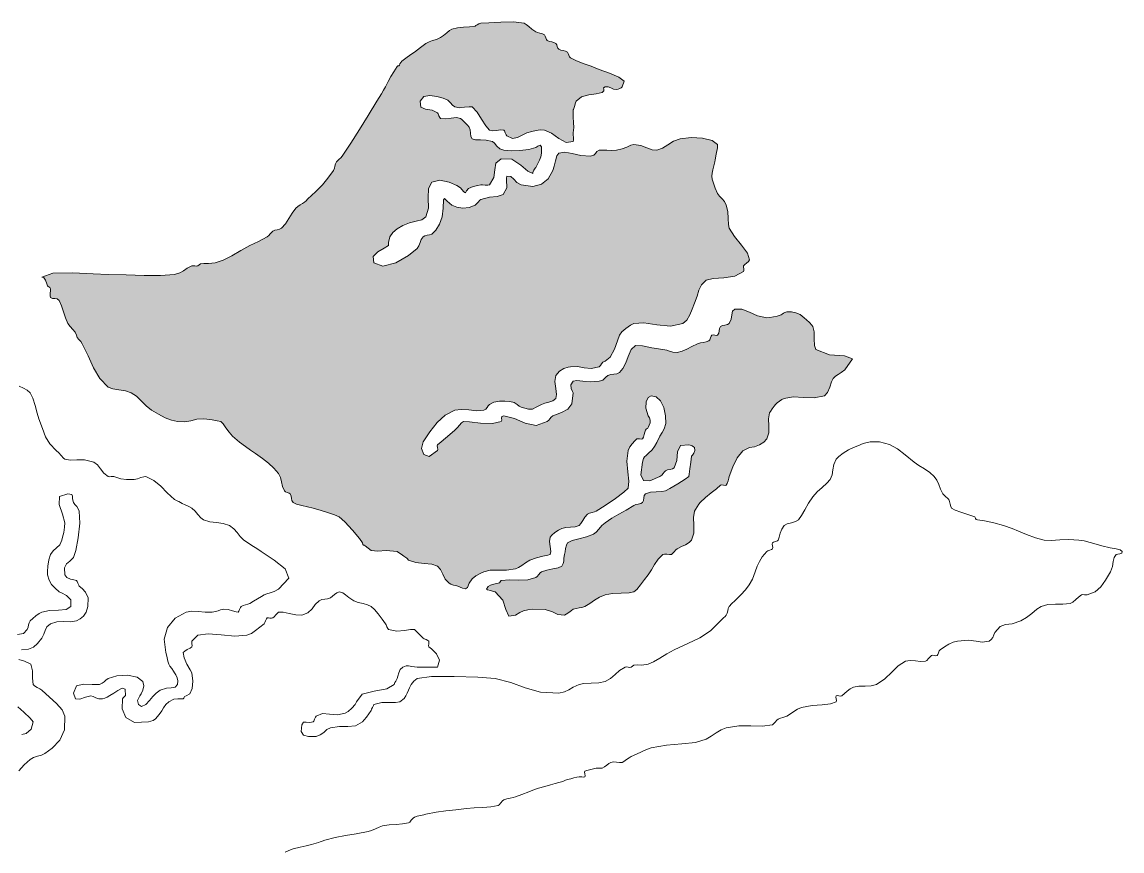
# Model space of a CAD drawing. Header units: inches. Extents: x -600 to 863, y -502 to 873.
# Drawn here: x 646.76 to 687.09, y 84.32 to 114.72 of the extents above; entities that cross this region are included whole.
import ezdxf

# ---------------------------------------------------------------- set-up
doc = ezdxf.new("R2010")
doc.units = ezdxf.units.IN
doc.header["$MEASUREMENT"] = 0
doc.layers.add('Layer 1', color=7, linetype='Continuous')

msp = doc.modelspace()

# ---------------------------------------------------------------- hatches: boundary and pattern name
at = {"layer": 'Layer 1', "true_color": 0xffffff}
msp.add_hatch(color=7, dxfattribs=at).paths.add_polyline_path([(663.372, 114.567), (663.404, 114.586), (663.451, 114.621), (663.512, 114.655), (663.584, 114.674), (663.884, 114.694), (664.321, 114.718), (664.786, 114.72), (665.172, 114.674), (665.243, 114.633), (665.34, 114.554), (665.458, 114.455), (665.596, 114.356), (665.665, 114.329), (665.752, 114.309), (665.84, 114.286), (665.913, 114.25), (665.944, 114.205), (665.967, 114.143), (665.989, 114.08), (666.019, 114.038), (666.1, 114.003), (666.184, 113.988), (666.266, 113.973), (666.337, 113.933), (666.366, 113.886), (666.389, 113.824), (666.412, 113.764), (666.442, 113.721), (666.514, 113.687), (666.598, 113.67), (666.683, 113.652), (666.76, 113.615), (666.789, 113.57), (666.813, 113.506), (666.838, 113.442), (666.866, 113.403), (667.073, 113.305), (667.339, 113.202), (667.633, 113.095), (667.925, 112.979), (668.299, 112.839), (668.641, 112.702), (668.836, 112.545), (668.771, 112.344), (668.73, 112.311), (668.677, 112.278), (668.618, 112.253), (668.561, 112.238), (668.443, 112.251), (668.351, 112.302), (668.257, 112.347), (668.137, 112.344), (668.08, 112.303), (668.09, 112.25), (668.096, 112.191), (668.03, 112.133), (667.817, 112.082), (667.545, 112.046), (667.278, 111.974), (667.078, 111.814), (667.061, 111.754), (667.021, 111.624), (666.984, 111.511), (666.972, 111.497), (666.966, 111.235), (666.983, 111.035), (666.995, 110.854), (666.972, 110.65), (666.972, 110.586), (666.979, 110.484), (666.982, 110.386), (666.972, 110.332), (666.718, 110.299), (666.444, 110.445), (666.17, 110.642), (665.913, 110.756), (665.76, 110.762), (665.609, 110.744), (665.452, 110.705), (665.277, 110.65), (665.095, 110.564), (664.925, 110.478), (664.746, 110.451), (664.537, 110.544), (664.512, 110.585), (664.481, 110.655), (664.452, 110.723), (664.431, 110.756), (664.307, 110.765), (664.159, 110.744), (664.016, 110.73), (663.901, 110.756), (663.762, 110.914), (663.614, 111.161), (663.451, 111.418), (663.266, 111.604), (663.163, 111.611), (662.992, 111.591), (662.799, 111.577), (662.631, 111.604), (662.542, 111.669), (662.473, 111.758), (662.377, 111.849), (662.207, 111.921), (661.967, 111.984), (661.712, 112.027), (661.494, 111.99), (661.36, 111.814), (661.381, 111.594), (661.561, 111.52), (661.799, 111.487), (661.995, 111.392), (662.017, 111.353), (662.05, 111.281), (662.083, 111.212), (662.102, 111.18), (662.295, 111.163), (662.5, 111.189), (662.691, 111.211), (662.843, 111.18), (662.885, 111.14), (662.984, 111.046), (663.093, 110.939), (663.16, 110.862), (663.189, 110.767), (663.204, 110.641), (663.224, 110.52), (663.266, 110.438), (663.393, 110.396), (663.57, 110.393), (663.781, 110.386), (664.007, 110.332), (664.081, 110.271), (664.166, 110.17), (664.278, 110.071), (664.431, 110.015), (664.694, 110), (665.018, 110.01), (665.339, 110.049), (665.596, 110.121), (665.674, 110.168), (665.756, 110.198), (665.81, 110.137), (665.807, 109.909), (665.78, 109.769), (665.737, 109.647), (665.677, 109.524), (665.596, 109.38), (665.582, 109.361), (665.533, 109.281), (665.489, 109.198), (665.489, 109.168), (665.31, 109.244), (665.052, 109.474), (664.722, 109.683), (664.325, 109.697), (664.134, 109.537), (664.094, 109.294), (664.063, 109.015), (663.901, 108.744), (663.844, 108.73), (663.748, 108.734), (663.651, 108.742), (663.584, 108.744), (663.478, 108.726), (663.298, 108.684), (663.129, 108.618), (663.055, 108.532), (663.025, 108.453), (662.959, 108.495), (662.888, 108.582), (662.843, 108.639), (662.706, 108.717), (662.423, 108.842), (662.085, 108.918), (661.783, 108.851), (661.665, 108.619), (661.658, 108.27), (661.662, 107.893), (661.572, 107.58), (661.424, 107.468), (661.21, 107.411), (660.966, 107.359), (660.725, 107.262), (660.521, 107.135), (660.357, 107.003), (660.244, 106.842), (660.195, 106.627), (660.196, 106.604), (660.199, 106.572), (660.2, 106.54), (660.195, 106.521), (660.046, 106.426), (659.814, 106.293), (659.642, 106.114), (659.666, 105.886), (659.987, 105.763), (660.463, 105.892), (660.938, 106.15), (661.254, 106.415), (661.312, 106.516), (661.356, 106.63), (661.402, 106.743), (661.466, 106.839), (661.536, 106.881), (661.618, 106.896), (661.702, 106.908), (661.783, 106.944), (661.93, 107.09), (662.066, 107.305), (662.168, 107.578), (662.207, 107.897), (662.214, 108.197), (662.253, 108.249), (662.348, 108.152), (662.525, 108.003), (662.709, 107.926), (662.93, 107.895), (663.161, 107.918), (663.372, 108.003), (663.426, 108.05), (663.487, 108.117), (663.545, 108.181), (663.584, 108.215), (663.906, 108.291), (664.187, 108.318), (664.402, 108.399), (664.537, 108.639), (664.537, 108.722), (664.53, 108.862), (664.526, 108.998), (664.537, 109.062), (664.682, 109.054), (664.795, 108.956), (664.91, 108.832), (665.066, 108.744), (665.497, 108.689), (665.814, 108.771), (666.049, 108.972), (666.23, 109.273), (666.279, 109.43), (666.322, 109.627), (666.373, 109.806), (666.442, 109.909), (666.661, 109.948), (666.93, 109.896), (667.247, 109.825), (667.607, 109.803), (667.732, 109.837), (667.789, 109.898), (667.835, 109.966), (667.925, 110.015), (668.042, 110.023), (668.202, 110.016), (668.383, 110.008), (668.561, 110.015), (668.768, 110.063), (668.942, 110.135), (669.086, 110.199), (669.195, 110.227), (669.454, 110.188), (669.676, 110.109), (669.868, 110.035), (670.042, 110.015), (670.25, 110.087), (670.439, 110.213), (670.643, 110.346), (670.89, 110.438), (671.301, 110.482), (671.714, 110.457), (672.06, 110.369), (672.266, 110.227), (672.256, 110.106), (672.217, 109.877), (672.175, 109.664), (672.16, 109.592), (672.125, 109.445), (672.088, 109.302), (672.06, 109.172), (672.054, 109.062), (672.071, 108.958), (672.11, 108.804), (672.175, 108.62), (672.266, 108.427), (672.339, 108.33), (672.428, 108.239), (672.516, 108.136), (672.584, 108.003), (672.635, 107.765), (672.655, 107.515), (672.666, 107.297), (672.689, 107.156), (672.884, 106.85), (673.141, 106.539), (673.356, 106.246), (673.431, 105.991), (673.396, 105.939), (673.327, 105.879), (673.257, 105.821), (673.219, 105.779), (673.217, 105.732), (673.225, 105.669), (673.229, 105.608), (673.219, 105.568), (672.895, 105.396), (672.488, 105.337), (672.103, 105.314), (671.843, 105.25), (671.672, 105.083), (671.578, 104.887), (671.512, 104.66), (671.419, 104.403), (671.336, 104.193), (671.249, 103.976), (671.142, 103.787), (670.995, 103.662), (670.533, 103.57), (670.033, 103.615), (669.564, 103.684), (669.195, 103.662), (669.067, 103.595), (668.904, 103.48), (668.754, 103.351), (668.666, 103.238), (668.592, 103.023), (668.48, 102.715), (668.329, 102.429), (668.137, 102.285), (668.059, 102.249), (668.011, 102.186), (667.973, 102.119), (667.925, 102.074), (667.635, 102.007), (667.374, 102.036), (667.124, 102.084), (666.866, 102.074), (666.782, 102.057), (666.63, 102.01), (666.464, 101.915), (666.337, 101.756), (666.303, 101.535), (666.33, 101.283), (666.36, 101.055), (666.337, 100.909), (666.229, 100.831), (666.083, 100.779), (665.932, 100.739), (665.807, 100.697), (665.612, 100.589), (665.484, 100.523), (665.333, 100.519), (665.066, 100.592), (664.996, 100.634), (664.917, 100.697), (664.807, 100.761), (664.643, 100.803), (664.468, 100.814), (664.265, 100.808), (664.065, 100.771), (663.901, 100.697), (663.849, 100.641), (663.814, 100.58), (663.771, 100.524), (663.689, 100.485), (663.429, 100.465), (663.141, 100.49), (662.862, 100.513), (662.631, 100.485), (662.283, 100.303), (661.982, 100.031), (661.715, 99.695), (661.466, 99.321), (661.408, 99.075), (661.492, 98.854), (661.696, 98.787), (661.995, 99.003), (662.004, 99.047), (661.994, 99.111), (661.984, 99.175), (661.995, 99.215), (662.131, 99.326), (662.285, 99.453), (662.453, 99.593), (662.631, 99.744), (662.731, 99.846), (662.807, 99.939), (662.873, 100.015), (662.948, 100.062), (663.167, 100.053), (663.572, 100.01), (664.01, 99.993), (664.325, 100.062), (664.352, 100.117), (664.347, 100.188), (664.357, 100.25), (664.431, 100.273), (664.821, 100.176), (665.214, 100.012), (665.611, 99.926), (666.019, 100.062), (666.073, 100.115), (666.113, 100.17), (666.158, 100.225), (666.23, 100.273), (666.54, 100.403), (666.771, 100.518), (666.916, 100.721), (666.972, 101.121), (666.942, 101.173), (666.893, 101.279), (666.882, 101.412), (666.972, 101.545), (667.107, 101.57), (667.326, 101.547), (667.606, 101.522), (667.925, 101.545), (668.054, 101.586), (668.12, 101.639), (668.169, 101.697), (668.242, 101.756), (668.345, 101.789), (668.459, 101.802), (668.571, 101.818), (668.666, 101.862), (668.795, 102.013), (668.896, 102.215), (668.987, 102.452), (669.09, 102.709), (669.255, 102.856), (669.517, 102.849), (669.855, 102.771), (670.254, 102.709), (670.398, 102.684), (670.507, 102.644), (670.621, 102.609), (670.783, 102.604), (670.965, 102.642), (671.141, 102.717), (671.322, 102.815), (671.524, 102.921), (671.632, 102.955), (671.736, 102.97), (671.842, 102.986), (671.948, 103.026), (671.979, 103.067), (672.004, 103.135), (672.027, 103.202), (672.054, 103.238), (672.102, 103.243), (672.163, 103.234), (672.223, 103.228), (672.266, 103.238), (672.308, 103.307), (672.322, 103.396), (672.335, 103.484), (672.372, 103.557), (672.443, 103.591), (672.535, 103.604), (672.625, 103.62), (672.689, 103.662), (672.759, 103.827), (672.781, 103.984), (672.811, 104.113), (672.901, 104.191), (673.154, 104.186), (673.428, 104.072), (673.729, 103.939), (674.066, 103.874), (674.184, 103.881), (674.311, 103.901), (674.447, 103.935), (674.596, 103.979), (674.637, 104.003), (674.677, 104.037), (674.729, 104.068), (674.807, 104.086), (674.979, 104.086), (675.136, 104.057), (675.286, 103.989), (675.442, 103.874), (675.529, 103.794), (675.632, 103.693), (675.718, 103.604), (675.76, 103.557), (675.803, 103.357), (675.81, 103.098), (675.818, 102.856), (675.866, 102.709), (676.362, 102.516), (676.916, 102.472), (677.21, 102.361), (676.925, 101.968), (676.795, 101.866), (676.685, 101.796), (676.588, 101.732), (676.501, 101.65), (676.443, 101.523), (676.379, 101.328), (676.296, 101.136), (676.184, 101.015), (675.807, 100.93), (675.41, 100.947), (675.029, 100.973), (674.701, 100.909), (674.624, 100.869), (674.533, 100.814), (674.447, 100.754), (674.384, 100.697), (674.334, 100.632), (674.268, 100.535), (674.206, 100.44), (674.172, 100.38), (674.136, 100.16), (674.148, 99.908), (674.146, 99.652), (674.066, 99.427), (673.955, 99.309), (673.803, 99.211), (673.623, 99.142), (673.431, 99.109), (673.184, 98.998), (672.981, 98.738), (672.818, 98.4), (672.689, 98.051), (672.673, 97.992), (672.646, 97.896), (672.614, 97.797), (672.584, 97.732), (672.543, 97.723), (672.479, 97.732), (672.413, 97.742), (672.372, 97.732), (672.225, 97.593), (672.031, 97.446), (671.823, 97.284), (671.631, 97.098), (671.582, 97.033), (671.515, 96.936), (671.452, 96.839), (671.419, 96.779), (671.384, 96.549), (671.393, 96.262), (671.388, 95.969), (671.312, 95.721), (671.221, 95.627), (671.088, 95.55), (670.936, 95.479), (670.783, 95.403), (670.735, 95.36), (670.674, 95.291), (670.613, 95.226), (670.572, 95.191), (670.5, 95.188), (670.407, 95.2), (670.317, 95.207), (670.254, 95.191), (670.085, 95.02), (669.955, 94.824), (669.842, 94.627), (669.725, 94.45), (669.59, 94.271), (669.442, 94.077), (669.305, 93.911), (669.195, 93.815), (669.021, 93.784), (668.734, 93.771), (668.415, 93.755), (668.137, 93.709), (667.935, 93.625), (667.752, 93.511), (667.577, 93.391), (667.396, 93.286), (667.288, 93.248), (667.187, 93.23), (667.085, 93.214), (666.972, 93.18), (666.908, 93.141), (666.806, 93.068), (666.708, 92.999), (666.654, 92.968), (666.41, 92.994), (666.211, 93.088), (665.941, 93.174), (665.489, 93.18), (665.304, 93.155), (665.153, 93.119), (665.013, 93.061), (664.854, 92.968), (664.606, 92.927), (664.505, 93.168), (664.393, 93.521), (664.113, 93.815), (664.044, 93.837), (663.935, 93.865), (663.835, 93.895), (663.795, 93.921), (663.852, 94.014), (663.942, 94.066), (664.065, 94.099), (664.219, 94.133), (664.265, 94.157), (664.295, 94.191), (664.313, 94.224), (664.325, 94.238), (664.633, 94.263), (664.971, 94.254), (665.304, 94.264), (665.596, 94.345), (665.647, 94.388), (665.705, 94.453), (665.761, 94.518), (665.807, 94.557), (666.005, 94.617), (666.227, 94.659), (666.424, 94.703), (666.549, 94.768), (666.603, 94.856), (666.623, 94.951), (666.633, 95.061), (666.654, 95.191), (666.671, 95.287), (666.691, 95.415), (666.72, 95.537), (666.76, 95.615), (666.932, 95.701), (667.183, 95.765), (667.46, 95.833), (667.713, 95.933), (667.807, 96.009), (667.912, 96.125), (668.025, 96.251), (668.137, 96.356), (668.383, 96.521), (668.643, 96.665), (668.914, 96.812), (669.195, 96.991), (669.262, 97.018), (669.355, 97.04), (669.448, 97.064), (669.513, 97.098), (669.545, 97.169), (669.559, 97.265), (669.576, 97.356), (669.619, 97.415), (669.807, 97.472), (670.018, 97.49), (670.214, 97.499), (670.36, 97.521), (670.519, 97.609), (670.803, 97.783), (671.076, 97.958), (671.207, 98.051), (671.221, 98.132), (671.251, 98.329), (671.286, 98.572), (671.312, 98.791), (671.34, 98.837), (671.393, 98.91), (671.432, 99.004), (671.419, 99.109), (671.385, 99.143), (671.326, 99.173), (671.261, 99.198), (671.207, 99.215), (670.9, 99.191), (670.797, 98.953), (670.766, 98.635), (670.678, 98.368), (670.617, 98.334), (670.523, 98.312), (670.428, 98.29), (670.36, 98.262), (670.306, 98.209), (670.264, 98.155), (670.218, 98.102), (670.148, 98.051), (669.786, 97.889), (669.544, 97.898), (669.445, 98.117), (669.513, 98.58), (669.552, 98.708), (669.589, 98.777), (669.641, 98.827), (669.725, 98.897), (669.866, 99.033), (669.956, 99.15), (670.036, 99.3), (670.148, 99.533), (670.229, 99.666), (670.311, 99.802), (670.363, 99.989), (670.36, 100.273), (670.29, 100.584), (670.169, 100.826), (670.01, 100.977), (669.831, 101.015), (669.715, 100.944), (669.642, 100.785), (669.637, 100.555), (669.725, 100.273), (669.767, 100.2), (669.798, 100.121), (669.793, 100.013), (669.725, 99.851), (669.705, 99.829), (669.677, 99.811), (669.646, 99.784), (669.619, 99.744), (669.6, 99.682), (669.574, 99.588), (669.546, 99.493), (669.513, 99.427), (669.472, 99.417), (669.406, 99.427), (669.342, 99.437), (669.301, 99.427), (669.23, 99.353), (669.138, 99.253), (669.046, 99.135), (668.983, 99.003), (668.937, 98.611), (668.969, 98.222), (669.008, 97.879), (668.983, 97.627), (668.833, 97.482), (668.519, 97.248), (668.146, 96.991), (667.818, 96.779), (667.75, 96.753), (667.662, 96.732), (667.573, 96.709), (667.501, 96.674), (667.396, 96.561), (667.318, 96.435), (667.254, 96.322), (667.184, 96.25), (667.042, 96.207), (666.871, 96.193), (666.698, 96.182), (666.549, 96.145), (666.432, 96.08), (666.301, 95.991), (666.188, 95.899), (666.125, 95.827), (666.104, 95.666), (666.13, 95.478), (666.154, 95.305), (666.125, 95.191), (666.04, 95.168), (665.86, 95.131), (665.628, 95.072), (665.384, 94.979), (665.225, 94.888), (665.088, 94.792), (664.967, 94.711), (664.854, 94.662), (664.521, 94.619), (664.21, 94.618), (663.932, 94.612), (663.689, 94.557), (663.56, 94.498), (663.407, 94.412), (663.264, 94.294), (663.16, 94.133), (663.091, 93.982), (663.021, 93.929), (662.916, 93.95), (662.736, 94.027), (662.672, 94.048), (662.582, 94.071), (662.49, 94.099), (662.419, 94.133), (662.282, 94.283), (662.191, 94.469), (662.107, 94.645), (661.995, 94.768), (661.783, 94.83), (661.502, 94.857), (661.203, 94.893), (660.937, 94.979), (660.918, 94.998), (660.895, 95.027), (660.866, 95.06), (660.831, 95.086), (660.766, 95.129), (660.667, 95.199), (660.57, 95.266), (660.513, 95.298), (660.116, 95.332), (659.808, 95.314), (659.561, 95.342), (659.349, 95.509), (659.313, 95.533), (659.281, 95.538), (659.256, 95.555), (659.242, 95.615), (659.134, 95.782), (658.885, 96.081), (658.604, 96.385), (658.396, 96.568), (658.225, 96.646), (657.997, 96.722), (657.73, 96.799), (657.442, 96.886), (657.232, 96.941), (657.018, 96.987), (656.829, 97.037), (656.701, 97.098), (656.654, 97.166), (656.641, 97.247), (656.631, 97.333), (656.596, 97.415), (656.553, 97.443), (656.486, 97.469), (656.422, 97.493), (656.384, 97.521), (656.316, 97.688), (656.276, 97.858), (656.237, 98.02), (656.172, 98.156), (656, 98.36), (655.805, 98.537), (655.581, 98.709), (655.325, 98.897), (655.146, 99.021), (654.954, 99.15), (654.734, 99.311), (654.478, 99.533), (654.354, 99.676), (654.239, 99.841), (654.137, 99.985), (654.055, 100.062), (653.925, 100.096), (653.73, 100.129), (653.539, 100.156), (653.419, 100.168), (653.179, 100.149), (652.951, 100.098), (652.72, 100.054), (652.466, 100.062), (652.246, 100.118), (652.013, 100.208), (651.768, 100.331), (651.514, 100.485), (651.322, 100.641), (651.138, 100.822), (650.956, 100.995), (650.772, 101.121), (650.562, 101.188), (650.318, 101.229), (650.09, 101.271), (649.925, 101.333), (649.615, 101.642), (649.384, 102.034), (649.185, 102.473), (648.972, 102.921), (648.916, 102.996), (648.848, 103.071), (648.788, 103.15), (648.761, 103.238), (648.719, 103.344), (648.629, 103.447), (648.525, 103.552), (648.442, 103.662), (648.355, 103.866), (648.285, 104.09), (648.214, 104.311), (648.125, 104.509), (648.055, 104.566), (647.966, 104.575), (647.877, 104.577), (647.808, 104.615), (647.792, 104.679), (647.799, 104.769), (647.811, 104.861), (647.808, 104.933), (647.781, 104.982), (647.75, 105.004), (647.721, 105.017), (647.701, 105.038), (647.673, 105.12), (647.621, 105.254), (647.556, 105.359), (647.49, 105.356), (647.899, 105.502), (648.615, 105.524), (649.377, 105.488), (649.925, 105.462), (650.589, 105.447), (651.244, 105.424), (651.848, 105.419), (652.36, 105.462), (652.545, 105.517), (652.681, 105.596), (652.814, 105.688), (652.996, 105.779), (653.041, 105.781), (653.106, 105.774), (653.17, 105.77), (653.207, 105.779), (653.305, 105.847), (653.433, 105.859), (653.606, 105.858), (653.843, 105.886), (654.136, 105.983), (654.456, 106.145), (654.788, 106.335), (655.113, 106.521), (655.275, 106.602), (655.438, 106.675), (655.597, 106.751), (655.748, 106.839), (655.812, 106.891), (655.861, 106.946), (655.908, 107.001), (655.96, 107.051), (656.029, 107.081), (656.118, 107.1), (656.207, 107.12), (656.277, 107.156), (656.422, 107.32), (656.543, 107.514), (656.663, 107.713), (656.808, 107.897), (656.877, 107.953), (656.965, 108.008), (657.053, 108.06), (657.125, 108.109), (657.184, 108.162), (657.234, 108.216), (657.283, 108.269), (657.337, 108.32), (657.571, 108.537), (657.782, 108.752), (657.982, 108.989), (658.184, 109.273), (658.22, 109.355), (658.235, 109.438), (658.252, 109.518), (658.289, 109.592), (658.34, 109.646), (658.395, 109.69), (658.449, 109.739), (658.501, 109.803), (658.814, 110.28), (659.131, 110.774), (659.45, 111.285), (659.771, 111.814), (659.857, 111.955), (659.94, 112.087), (660.018, 112.215), (660.09, 112.344), (660.193, 112.541), (660.288, 112.718), (660.391, 112.894), (660.513, 113.086), (660.545, 113.11), (660.578, 113.114), (660.605, 113.131), (660.619, 113.191), (660.686, 113.278), (660.838, 113.399), (661.014, 113.522), (661.148, 113.615), (661.26, 113.699), (661.367, 113.783), (661.471, 113.863), (661.572, 113.933), (661.687, 113.989), (661.818, 114.035), (661.959, 114.083), (662.102, 114.145), (662.221, 114.224), (662.334, 114.32), (662.438, 114.409), (662.525, 114.462), (662.729, 114.508), (662.951, 114.531), (663.172, 114.546)])

# ---------------------------------------------------------------- linework, layer by layer
at = {"layer": 'Layer 1', "lineweight": 0}
for points in [[(663.372, 114.567), (663.404, 114.586), (663.451, 114.621), (663.512, 114.655), (663.584, 114.674), (663.884, 114.694), (664.321, 114.718), (664.786, 114.72), (665.172, 114.674), (665.243, 114.633), (665.34, 114.554), (665.458, 114.455), (665.596, 114.356), (665.665, 114.329), (665.752, 114.309), (665.84, 114.286), (665.913, 114.25), (665.944, 114.205), (665.967, 114.143), (665.989, 114.08), (666.019, 114.038), (666.1, 114.003), (666.184, 113.988), (666.266, 113.973), (666.337, 113.933), (666.366, 113.886), (666.389, 113.824), (666.412, 113.764), (666.442, 113.721), (666.514, 113.687), (666.598, 113.67), (666.683, 113.652), (666.76, 113.615), (666.789, 113.57), (666.813, 113.506), (666.838, 113.442), (666.866, 113.403), (667.073, 113.305), (667.339, 113.202), (667.633, 113.095), (667.925, 112.979), (668.299, 112.839), (668.641, 112.702), (668.836, 112.545), (668.771, 112.344), (668.73, 112.311), (668.677, 112.278), (668.618, 112.253), (668.561, 112.238), (668.443, 112.251), (668.351, 112.302), (668.257, 112.347), (668.137, 112.344), (668.08, 112.303), (668.09, 112.25), (668.096, 112.191), (668.03, 112.133), (667.817, 112.082), (667.545, 112.046), (667.278, 111.974), (667.078, 111.814), (667.061, 111.754), (667.021, 111.624), (666.984, 111.511), (666.972, 111.497), (666.966, 111.235), (666.983, 111.035), (666.995, 110.854), (666.972, 110.65), (666.972, 110.586), (666.979, 110.484), (666.982, 110.386), (666.972, 110.332), (666.718, 110.299), (666.444, 110.445), (666.17, 110.642), (665.913, 110.756), (665.76, 110.762), (665.609, 110.744), (665.452, 110.705), (665.277, 110.65), (665.095, 110.564), (664.925, 110.478), (664.746, 110.451), (664.537, 110.544), (664.512, 110.585), (664.481, 110.655), (664.452, 110.723), (664.431, 110.756), (664.307, 110.765), (664.159, 110.744), (664.016, 110.73), (663.901, 110.756), (663.762, 110.914), (663.614, 111.161), (663.451, 111.418), (663.266, 111.604), (663.163, 111.611), (662.992, 111.591), (662.799, 111.577), (662.631, 111.604), (662.542, 111.669), (662.473, 111.758), (662.377, 111.849), (662.207, 111.921), (661.967, 111.984), (661.712, 112.027), (661.494, 111.99), (661.36, 111.814), (661.381, 111.594), (661.561, 111.52), (661.799, 111.487), (661.995, 111.392), (662.017, 111.353), (662.05, 111.281), (662.083, 111.212), (662.102, 111.18), (662.295, 111.163), (662.5, 111.189), (662.691, 111.211), (662.843, 111.18), (662.885, 111.14), (662.984, 111.046), (663.093, 110.939), (663.16, 110.862), (663.189, 110.767), (663.204, 110.641), (663.224, 110.52), (663.266, 110.438), (663.393, 110.396), (663.57, 110.393), (663.781, 110.386), (664.007, 110.332), (664.081, 110.271), (664.166, 110.17), (664.278, 110.071), (664.431, 110.015), (664.694, 110), (665.018, 110.01), (665.339, 110.049), (665.596, 110.121), (665.674, 110.168), (665.756, 110.198), (665.81, 110.137), (665.807, 109.909), (665.78, 109.769), (665.737, 109.647), (665.677, 109.524), (665.596, 109.38), (665.582, 109.361), (665.533, 109.281), (665.489, 109.198), (665.489, 109.168), (665.31, 109.244), (665.052, 109.474), (664.722, 109.683), (664.325, 109.697), (664.134, 109.537), (664.094, 109.294), (664.063, 109.015), (663.901, 108.744), (663.844, 108.73), (663.748, 108.734), (663.651, 108.742), (663.584, 108.744), (663.478, 108.726), (663.298, 108.684), (663.129, 108.618), (663.055, 108.532), (663.025, 108.453), (662.959, 108.495), (662.888, 108.582), (662.843, 108.639), (662.706, 108.717), (662.423, 108.842), (662.085, 108.918), (661.783, 108.851), (661.665, 108.619), (661.658, 108.27), (661.662, 107.893), (661.572, 107.58), (661.424, 107.468), (661.21, 107.411), (660.966, 107.359), (660.725, 107.262), (660.521, 107.135), (660.357, 107.003), (660.244, 106.842), (660.195, 106.627), (660.196, 106.604), (660.199, 106.572), (660.2, 106.54), (660.195, 106.521), (660.046, 106.426), (659.814, 106.293), (659.642, 106.114), (659.666, 105.886), (659.987, 105.763), (660.463, 105.892), (660.938, 106.15), (661.254, 106.415), (661.312, 106.516), (661.356, 106.63), (661.402, 106.743), (661.466, 106.839), (661.536, 106.881), (661.618, 106.896), (661.702, 106.908), (661.783, 106.944), (661.93, 107.09), (662.066, 107.305), (662.168, 107.578), (662.207, 107.897), (662.214, 108.197), (662.253, 108.249), (662.348, 108.152), (662.525, 108.003), (662.709, 107.926), (662.93, 107.895), (663.161, 107.918), (663.372, 108.003), (663.426, 108.05), (663.487, 108.117), (663.545, 108.181), (663.584, 108.215), (663.906, 108.291), (664.187, 108.318), (664.402, 108.399), (664.537, 108.639), (664.537, 108.722), (664.53, 108.862), (664.526, 108.998), (664.537, 109.062), (664.682, 109.054), (664.795, 108.956), (664.91, 108.832), (665.066, 108.744), (665.497, 108.689), (665.814, 108.771), (666.049, 108.972), (666.23, 109.273), (666.279, 109.43), (666.322, 109.627), (666.373, 109.806), (666.442, 109.909), (666.661, 109.948), (666.93, 109.896), (667.247, 109.825), (667.607, 109.803), (667.732, 109.837), (667.789, 109.898), (667.835, 109.966), (667.925, 110.015), (668.042, 110.023), (668.202, 110.016), (668.383, 110.008), (668.561, 110.015), (668.768, 110.063), (668.942, 110.135), (669.086, 110.199), (669.195, 110.227), (669.454, 110.188), (669.676, 110.109), (669.868, 110.035), (670.042, 110.015), (670.25, 110.087), (670.439, 110.213), (670.643, 110.346), (670.89, 110.438), (671.301, 110.482), (671.714, 110.457), (672.06, 110.369), (672.266, 110.227), (672.256, 110.106), (672.217, 109.877), (672.175, 109.664), (672.16, 109.592), (672.125, 109.445), (672.088, 109.302), (672.06, 109.172), (672.054, 109.062), (672.071, 108.958), (672.11, 108.804), (672.175, 108.62), (672.266, 108.427), (672.339, 108.33), (672.428, 108.239), (672.516, 108.136), (672.584, 108.003), (672.635, 107.765), (672.655, 107.515), (672.666, 107.297), (672.689, 107.156), (672.884, 106.85), (673.141, 106.539), (673.356, 106.246), (673.431, 105.991), (673.396, 105.939), (673.327, 105.879), (673.257, 105.821), (673.219, 105.779), (673.217, 105.732), (673.225, 105.669), (673.229, 105.608), (673.219, 105.568), (672.895, 105.396), (672.488, 105.337), (672.103, 105.314), (671.843, 105.25), (671.672, 105.083), (671.578, 104.887), (671.512, 104.66), (671.419, 104.403), (671.336, 104.193), (671.249, 103.976), (671.142, 103.787), (670.995, 103.662), (670.533, 103.57), (670.033, 103.615), (669.564, 103.684), (669.195, 103.662), (669.067, 103.595), (668.904, 103.48), (668.754, 103.351), (668.666, 103.238), (668.592, 103.023), (668.48, 102.715), (668.329, 102.429), (668.137, 102.285), (668.059, 102.249), (668.011, 102.186), (667.973, 102.119), (667.925, 102.074), (667.635, 102.007), (667.374, 102.036), (667.124, 102.084), (666.866, 102.074), (666.782, 102.057), (666.63, 102.01), (666.464, 101.915), (666.337, 101.756), (666.303, 101.535), (666.33, 101.283), (666.36, 101.055), (666.337, 100.909), (666.229, 100.831), (666.083, 100.779), (665.932, 100.739), (665.807, 100.697), (665.612, 100.589), (665.484, 100.523), (665.333, 100.519), (665.066, 100.592), (664.996, 100.634), (664.917, 100.697), (664.807, 100.761), (664.643, 100.803), (664.468, 100.814), (664.265, 100.808), (664.065, 100.771), (663.901, 100.697), (663.849, 100.641), (663.814, 100.58), (663.771, 100.524), (663.689, 100.485), (663.429, 100.465), (663.141, 100.49), (662.862, 100.513), (662.631, 100.485), (662.283, 100.303), (661.982, 100.031), (661.715, 99.695), (661.466, 99.321), (661.408, 99.075), (661.492, 98.854), (661.696, 98.787), (661.995, 99.003), (662.004, 99.047), (661.994, 99.111), (661.984, 99.175), (661.995, 99.215), (662.131, 99.326), (662.285, 99.453), (662.453, 99.593), (662.631, 99.744), (662.731, 99.846), (662.807, 99.939), (662.873, 100.015), (662.948, 100.062), (663.167, 100.053), (663.572, 100.01), (664.01, 99.993), (664.325, 100.062), (664.352, 100.117), (664.347, 100.188), (664.357, 100.25), (664.431, 100.273), (664.821, 100.176), (665.214, 100.012), (665.611, 99.926), (666.019, 100.062), (666.073, 100.115), (666.113, 100.17), (666.158, 100.225), (666.23, 100.273), (666.54, 100.403), (666.771, 100.518), (666.916, 100.721), (666.972, 101.121), (666.942, 101.173), (666.893, 101.279), (666.882, 101.412), (666.972, 101.545), (667.107, 101.57), (667.326, 101.547), (667.606, 101.522), (667.925, 101.545), (668.054, 101.586), (668.12, 101.639), (668.169, 101.697), (668.242, 101.756), (668.345, 101.789), (668.459, 101.802), (668.571, 101.818), (668.666, 101.862), (668.795, 102.013), (668.896, 102.215), (668.987, 102.452), (669.09, 102.709), (669.255, 102.856), (669.517, 102.849), (669.855, 102.771), (670.254, 102.709), (670.398, 102.684), (670.507, 102.644), (670.621, 102.609), (670.783, 102.604), (670.965, 102.642), (671.141, 102.717), (671.322, 102.815), (671.524, 102.921), (671.632, 102.955), (671.736, 102.97), (671.842, 102.986), (671.948, 103.026), (671.979, 103.067), (672.004, 103.135), (672.027, 103.202), (672.054, 103.238), (672.102, 103.243), (672.163, 103.234), (672.223, 103.228), (672.266, 103.238), (672.308, 103.307), (672.322, 103.396), (672.335, 103.484), (672.372, 103.557), (672.443, 103.591), (672.535, 103.604), (672.625, 103.62), (672.689, 103.662), (672.759, 103.827), (672.781, 103.984), (672.811, 104.113), (672.901, 104.191), (673.154, 104.186), (673.428, 104.072), (673.729, 103.939), (674.066, 103.874), (674.184, 103.881), (674.311, 103.901), (674.447, 103.935), (674.596, 103.979), (674.637, 104.003), (674.677, 104.037), (674.729, 104.068), (674.807, 104.086), (674.979, 104.086), (675.136, 104.057), (675.286, 103.989), (675.442, 103.874), (675.529, 103.794), (675.632, 103.693), (675.718, 103.604), (675.76, 103.557), (675.803, 103.357), (675.81, 103.098), (675.818, 102.856), (675.866, 102.709), (676.362, 102.516), (676.916, 102.472), (677.21, 102.361), (676.925, 101.968), (676.795, 101.866), (676.685, 101.796), (676.588, 101.732), (676.501, 101.65), (676.443, 101.523), (676.379, 101.328), (676.296, 101.136), (676.184, 101.015), (675.807, 100.93), (675.41, 100.947), (675.029, 100.973), (674.701, 100.909), (674.624, 100.869), (674.533, 100.814), (674.447, 100.754), (674.384, 100.697), (674.334, 100.632), (674.268, 100.535), (674.206, 100.44), (674.172, 100.38), (674.136, 100.16), (674.148, 99.908), (674.146, 99.652), (674.066, 99.427), (673.955, 99.309), (673.803, 99.211), (673.623, 99.142), (673.431, 99.109), (673.184, 98.998), (672.981, 98.738), (672.818, 98.4), (672.689, 98.051), (672.673, 97.992), (672.646, 97.896), (672.614, 97.797), (672.584, 97.732), (672.543, 97.723), (672.479, 97.732), (672.413, 97.742), (672.372, 97.732), (672.225, 97.593), (672.031, 97.446), (671.823, 97.284), (671.631, 97.098), (671.582, 97.033), (671.515, 96.936), (671.452, 96.839), (671.419, 96.779), (671.384, 96.549), (671.393, 96.262), (671.388, 95.969), (671.312, 95.721), (671.221, 95.627), (671.088, 95.55), (670.936, 95.479), (670.783, 95.403), (670.735, 95.36), (670.674, 95.291), (670.613, 95.226), (670.572, 95.191), (670.5, 95.188), (670.407, 95.2), (670.317, 95.207), (670.254, 95.191), (670.085, 95.02), (669.955, 94.824), (669.842, 94.627), (669.725, 94.45), (669.59, 94.271), (669.442, 94.077), (669.305, 93.911), (669.195, 93.815), (669.021, 93.784), (668.734, 93.771), (668.415, 93.755), (668.137, 93.709), (667.935, 93.625), (667.752, 93.511), (667.577, 93.391), (667.396, 93.286), (667.288, 93.248), (667.187, 93.23), (667.085, 93.214), (666.972, 93.18), (666.908, 93.141), (666.806, 93.068), (666.708, 92.999), (666.654, 92.968), (666.41, 92.994), (666.211, 93.088), (665.941, 93.174), (665.489, 93.18), (665.304, 93.155), (665.153, 93.119), (665.013, 93.061), (664.854, 92.968), (664.606, 92.927), (664.505, 93.168), (664.393, 93.521), (664.113, 93.815), (664.044, 93.837), (663.935, 93.865), (663.835, 93.895), (663.795, 93.921), (663.852, 94.014), (663.942, 94.066), (664.065, 94.099), (664.219, 94.133), (664.265, 94.157), (664.295, 94.191), (664.313, 94.224), (664.325, 94.238), (664.633, 94.263), (664.971, 94.254), (665.304, 94.264), (665.596, 94.345), (665.647, 94.388), (665.705, 94.453), (665.761, 94.518), (665.807, 94.557), (666.005, 94.617), (666.227, 94.659), (666.424, 94.703), (666.549, 94.768), (666.603, 94.856), (666.623, 94.951), (666.633, 95.061), (666.654, 95.191), (666.671, 95.287), (666.691, 95.415), (666.72, 95.537), (666.76, 95.615), (666.932, 95.701), (667.183, 95.765), (667.46, 95.833), (667.713, 95.933), (667.807, 96.009), (667.912, 96.125), (668.025, 96.251), (668.137, 96.356), (668.383, 96.521), (668.643, 96.665), (668.914, 96.812), (669.195, 96.991), (669.262, 97.018), (669.355, 97.04), (669.448, 97.064), (669.513, 97.098), (669.545, 97.169), (669.559, 97.265), (669.576, 97.356), (669.619, 97.415), (669.807, 97.472), (670.018, 97.49), (670.214, 97.499), (670.36, 97.521), (670.519, 97.609), (670.803, 97.783), (671.076, 97.958), (671.207, 98.051), (671.221, 98.132), (671.251, 98.329), (671.286, 98.572), (671.312, 98.791), (671.34, 98.837), (671.393, 98.91), (671.432, 99.004), (671.419, 99.109), (671.385, 99.143), (671.326, 99.173), (671.261, 99.198), (671.207, 99.215), (670.9, 99.191), (670.797, 98.953), (670.766, 98.635), (670.678, 98.368), (670.617, 98.334), (670.523, 98.312), (670.428, 98.29), (670.36, 98.262), (670.306, 98.209), (670.264, 98.155), (670.218, 98.102), (670.148, 98.051), (669.786, 97.889), (669.544, 97.898), (669.445, 98.117), (669.513, 98.58), (669.552, 98.708), (669.589, 98.777), (669.641, 98.827), (669.725, 98.897), (669.866, 99.033), (669.956, 99.15), (670.036, 99.3), (670.148, 99.533), (670.229, 99.666), (670.311, 99.802), (670.363, 99.989), (670.36, 100.273), (670.29, 100.584), (670.169, 100.826), (670.01, 100.977), (669.831, 101.015), (669.715, 100.944), (669.642, 100.785), (669.637, 100.555), (669.725, 100.273), (669.767, 100.2), (669.798, 100.121), (669.793, 100.013), (669.725, 99.851), (669.705, 99.829), (669.677, 99.811), (669.646, 99.784), (669.619, 99.744), (669.6, 99.682), (669.574, 99.588), (669.546, 99.493), (669.513, 99.427), (669.472, 99.417), (669.406, 99.427), (669.342, 99.437), (669.301, 99.427), (669.23, 99.353), (669.138, 99.253), (669.046, 99.135), (668.983, 99.003), (668.937, 98.611), (668.969, 98.222), (669.008, 97.879), (668.983, 97.627), (668.833, 97.482), (668.519, 97.248), (668.146, 96.991), (667.818, 96.779), (667.75, 96.753), (667.662, 96.732), (667.573, 96.709), (667.501, 96.674), (667.396, 96.561), (667.318, 96.435), (667.254, 96.322), (667.184, 96.25), (667.042, 96.207), (666.871, 96.193), (666.698, 96.182), (666.549, 96.145), (666.432, 96.08), (666.301, 95.991), (666.188, 95.899), (666.125, 95.827), (666.104, 95.666), (666.13, 95.478), (666.154, 95.305), (666.125, 95.191), (666.04, 95.168), (665.86, 95.131), (665.628, 95.072), (665.384, 94.979), (665.225, 94.888), (665.088, 94.792), (664.967, 94.711), (664.854, 94.662), (664.521, 94.619), (664.21, 94.618), (663.932, 94.612), (663.689, 94.557), (663.56, 94.498), (663.407, 94.412), (663.264, 94.294), (663.16, 94.133), (663.091, 93.982), (663.021, 93.929), (662.916, 93.95), (662.736, 94.027), (662.672, 94.048), (662.582, 94.071), (662.49, 94.099), (662.419, 94.133), (662.282, 94.283), (662.191, 94.469), (662.107, 94.645), (661.995, 94.768), (661.783, 94.83), (661.502, 94.857), (661.203, 94.893), (660.937, 94.979), (660.918, 94.998), (660.895, 95.027), (660.866, 95.06), (660.831, 95.086), (660.766, 95.129), (660.667, 95.199), (660.57, 95.266), (660.513, 95.298), (660.116, 95.332), (659.808, 95.314), (659.561, 95.342), (659.349, 95.509), (659.313, 95.533), (659.281, 95.538), (659.256, 95.555), (659.242, 95.615), (659.134, 95.782), (658.885, 96.081), (658.604, 96.385), (658.396, 96.568), (658.225, 96.646), (657.997, 96.722), (657.73, 96.799), (657.442, 96.886), (657.232, 96.941), (657.018, 96.987), (656.829, 97.037), (656.701, 97.098), (656.654, 97.166), (656.641, 97.247), (656.631, 97.333), (656.596, 97.415), (656.553, 97.443), (656.486, 97.469), (656.422, 97.493), (656.384, 97.521), (656.316, 97.688), (656.276, 97.858), (656.237, 98.02), (656.172, 98.156), (656, 98.36), (655.805, 98.537), (655.581, 98.709), (655.325, 98.897), (655.146, 99.021), (654.954, 99.15), (654.734, 99.311), (654.478, 99.533), (654.354, 99.676), (654.239, 99.841), (654.137, 99.985), (654.055, 100.062), (653.925, 100.096), (653.73, 100.129), (653.539, 100.156), (653.419, 100.168), (653.179, 100.149), (652.951, 100.098), (652.72, 100.054), (652.466, 100.062), (652.246, 100.118), (652.013, 100.208), (651.768, 100.331), (651.514, 100.485), (651.322, 100.641), (651.138, 100.822), (650.956, 100.995), (650.772, 101.121), (650.562, 101.188), (650.318, 101.229), (650.09, 101.271), (649.925, 101.333), (649.615, 101.642), (649.384, 102.034), (649.185, 102.473), (648.972, 102.921), (648.916, 102.996), (648.848, 103.071), (648.788, 103.15), (648.761, 103.238), (648.719, 103.344), (648.629, 103.447), (648.525, 103.552), (648.442, 103.662), (648.355, 103.866), (648.285, 104.09), (648.214, 104.311), (648.125, 104.509), (648.055, 104.566), (647.966, 104.575), (647.877, 104.577), (647.808, 104.615), (647.792, 104.679), (647.799, 104.769), (647.811, 104.861), (647.808, 104.933), (647.781, 104.982), (647.75, 105.004), (647.721, 105.017), (647.701, 105.038), (647.673, 105.12), (647.621, 105.254), (647.556, 105.359), (647.49, 105.356), (647.899, 105.502), (648.615, 105.524), (649.377, 105.488), (649.925, 105.462), (650.589, 105.447), (651.244, 105.424), (651.848, 105.419), (652.36, 105.462), (652.545, 105.517), (652.681, 105.596), (652.814, 105.688), (652.996, 105.779), (653.041, 105.781), (653.106, 105.774), (653.17, 105.77), (653.207, 105.779), (653.305, 105.847), (653.433, 105.859), (653.606, 105.858), (653.843, 105.886), (654.136, 105.983), (654.456, 106.145), (654.788, 106.335), (655.113, 106.521), (655.275, 106.602), (655.438, 106.675), (655.597, 106.751), (655.748, 106.839), (655.812, 106.891), (655.861, 106.946), (655.908, 107.001), (655.96, 107.051), (656.029, 107.081), (656.118, 107.1), (656.207, 107.12), (656.277, 107.156), (656.422, 107.32), (656.543, 107.514), (656.663, 107.713), (656.808, 107.897), (656.877, 107.953), (656.965, 108.008), (657.053, 108.06), (657.125, 108.109), (657.184, 108.162), (657.234, 108.216), (657.283, 108.269), (657.337, 108.32), (657.571, 108.537), (657.782, 108.752), (657.982, 108.989), (658.184, 109.273), (658.22, 109.355), (658.235, 109.438), (658.252, 109.518), (658.289, 109.592), (658.34, 109.646), (658.395, 109.69), (658.449, 109.739), (658.501, 109.803), (658.814, 110.28), (659.131, 110.774), (659.45, 111.285), (659.771, 111.814), (659.857, 111.955), (659.94, 112.087), (660.018, 112.215), (660.09, 112.344), (660.193, 112.541), (660.288, 112.718), (660.391, 112.894), (660.513, 113.086), (660.545, 113.11), (660.578, 113.114), (660.605, 113.131), (660.619, 113.191), (660.686, 113.278), (660.838, 113.399), (661.014, 113.522), (661.148, 113.615), (661.26, 113.699), (661.367, 113.783), (661.471, 113.863), (661.572, 113.933), (661.687, 113.989), (661.818, 114.035), (661.959, 114.083), (662.102, 114.145), (662.221, 114.224), (662.334, 114.32), (662.438, 114.409), (662.525, 114.462), (662.729, 114.508), (662.951, 114.531), (663.172, 114.546), (663.372, 114.567), (663.372, 114.567)], [(646.666, 101.358), (646.816, 101.291), (646.959, 101.218), (647.066, 101.121), (647.157, 100.925), (647.244, 100.651), (647.321, 100.375), (647.384, 100.168), (647.512, 99.809), (647.632, 99.507), (647.787, 99.245), (648.02, 99.003), (648.109, 98.917), (648.204, 98.816), (648.286, 98.729), (648.337, 98.686), (648.543, 98.65), (648.777, 98.668), (649.056, 98.667), (649.396, 98.58), (649.53, 98.479), (649.646, 98.328), (649.769, 98.172), (649.925, 98.051), (649.973, 98.041), (650.029, 98.046), (650.086, 98.053), (650.137, 98.051), (650.238, 98.017), (650.386, 97.971), (650.596, 97.938), (650.878, 97.944), (650.998, 97.97), (651.122, 98.01), (651.229, 98.044), (651.302, 98.051), (651.602, 97.907), (651.849, 97.693), (652.087, 97.446), (652.36, 97.203), (652.423, 97.167), (652.473, 97.151), (652.52, 97.135), (652.572, 97.098), (652.642, 97.057), (652.75, 97.011), (652.876, 96.955), (652.996, 96.886), (653.109, 96.78), (653.215, 96.654), (653.316, 96.539), (653.419, 96.462), (653.656, 96.392), (653.897, 96.365), (654.138, 96.333), (654.372, 96.25), (654.532, 96.134), (654.654, 95.998), (654.768, 95.856), (654.901, 95.721), (655.032, 95.626), (655.194, 95.522), (655.368, 95.413), (655.537, 95.298), (656.01, 94.985), (656.417, 94.667), (656.544, 94.32), (656.172, 93.921), (656.012, 93.839), (655.865, 93.786), (655.739, 93.748), (655.643, 93.709), (655.539, 93.649), (655.403, 93.569), (655.255, 93.479), (655.113, 93.392), (655.044, 93.363), (654.957, 93.344), (654.87, 93.321), (654.796, 93.286), (654.772, 93.246), (654.74, 93.176), (654.709, 93.106), (654.689, 93.074), (654.621, 93.089), (654.486, 93.13), (654.321, 93.169), (654.16, 93.18), (654.043, 93.158), (653.952, 93.125), (653.86, 93.094), (653.736, 93.074), (653.483, 93.078), (653.227, 93.099), (652.986, 93.106), (652.784, 93.074), (652.376, 92.85), (652.099, 92.512), (651.979, 92.085), (652.043, 91.592), (652.064, 91.505), (652.086, 91.398), (652.112, 91.283), (652.148, 91.168), (652.189, 91.095), (652.254, 91.005), (652.318, 90.917), (652.36, 90.851), (652.401, 90.773), (652.451, 90.67), (652.482, 90.551), (652.466, 90.427), (652.374, 90.321), (652.238, 90.303), (652.058, 90.294), (651.831, 90.215), (651.683, 90.109), (651.56, 89.981), (651.439, 89.838), (651.302, 89.686), (651.148, 89.615), (651.036, 89.686), (651.004, 89.834), (651.09, 90.004), (651.138, 90.075), (651.196, 90.209), (651.228, 90.372), (651.195, 90.533), (650.981, 90.696), (650.632, 90.76), (650.246, 90.736), (649.925, 90.639), (649.844, 90.584), (649.773, 90.523), (649.699, 90.467), (649.607, 90.427), (649.338, 90.42), (649.023, 90.438), (648.763, 90.37), (648.654, 90.109), (648.723, 89.898), (648.889, 89.884), (649.097, 89.955), (649.29, 90.004), (649.372, 89.981), (649.467, 89.936), (649.578, 89.897), (649.713, 89.897), (649.803, 89.922), (649.887, 89.959), (649.989, 90.019), (650.137, 90.109), (650.279, 90.207), (650.434, 90.288), (650.545, 90.253), (650.561, 90.004), (650.547, 90.003), (650.513, 89.976), (650.476, 89.936), (650.454, 89.897), (650.432, 89.527), (650.567, 89.209), (650.884, 89.024), (651.407, 89.051), (651.569, 89.104), (651.663, 89.166), (651.734, 89.25), (651.831, 89.368), (651.894, 89.46), (651.954, 89.57), (652.032, 89.686), (652.148, 89.792), (652.328, 89.879), (652.479, 89.898), (652.597, 89.892), (652.678, 89.897), (652.698, 89.922), (652.706, 89.956), (652.727, 89.987), (652.784, 90.004), (652.915, 90.083), (653.002, 90.279), (653.033, 90.549), (652.996, 90.851), (652.935, 90.96), (652.813, 91.166), (652.705, 91.4), (652.678, 91.592), (652.729, 91.648), (652.825, 91.703), (652.928, 91.755), (652.996, 91.804), (653.004, 91.848), (652.993, 91.912), (652.985, 91.976), (652.996, 92.016), (653.042, 92.061), (653.107, 92.129), (653.17, 92.193), (653.207, 92.227), (653.592, 92.285), (654.07, 92.244), (654.566, 92.194), (655.008, 92.227), (655.174, 92.296), (655.33, 92.4), (655.483, 92.523), (655.643, 92.65), (655.67, 92.692), (655.697, 92.761), (655.724, 92.827), (655.748, 92.862), (655.798, 92.869), (655.855, 92.86), (655.912, 92.853), (655.96, 92.862), (656.008, 92.905), (656.07, 92.975), (656.13, 93.04), (656.172, 93.074), (656.336, 93.073), (656.561, 93.024), (656.802, 92.975), (657.02, 92.968), (657.248, 93.056), (657.396, 93.2), (657.516, 93.36), (657.654, 93.497), (657.755, 93.541), (657.86, 93.557), (657.969, 93.569), (658.078, 93.604), (658.148, 93.656), (658.221, 93.726), (658.301, 93.787), (658.396, 93.815), (658.521, 93.788), (658.628, 93.714), (658.751, 93.61), (658.925, 93.497), (659.089, 93.435), (659.268, 93.39), (659.435, 93.346), (659.561, 93.286), (659.682, 93.173), (659.826, 93.009), (659.971, 92.824), (660.09, 92.65), (660.109, 92.611), (660.143, 92.54), (660.176, 92.471), (660.195, 92.438), (660.505, 92.375), (660.781, 92.398), (661.003, 92.443), (661.148, 92.438), (661.198, 92.395), (661.286, 92.306), (661.385, 92.203), (661.466, 92.121), (661.508, 92.098), (661.577, 92.068), (661.644, 92.038), (661.678, 92.016), (661.684, 91.966), (661.675, 91.907), (661.667, 91.85), (661.678, 91.804), (661.777, 91.725), (661.954, 91.553), (662.072, 91.321), (661.995, 91.062), (661.921, 91.058), (661.739, 91.056), (661.501, 91.058), (661.254, 91.062), (661.051, 91.082), (660.938, 91.106), (660.851, 91.109), (660.725, 91.062), (660.63, 90.976), (660.574, 90.854), (660.541, 90.73), (660.513, 90.639), (660.491, 90.597), (660.465, 90.548), (660.436, 90.491), (660.407, 90.427), (660.138, 90.258), (659.678, 90.182), (659.238, 90.069), (659.031, 89.792), (658.977, 89.686), (658.855, 89.556), (658.716, 89.438), (658.607, 89.368), (658.326, 89.315), (658.041, 89.34), (657.775, 89.353), (657.549, 89.262), (657.524, 89.223), (657.49, 89.15), (657.459, 89.082), (657.442, 89.051), (657.312, 89.027), (657.186, 89.044), (657.082, 89.038), (657.02, 88.944), (657.003, 88.702), (657.089, 88.568), (657.272, 88.516), (657.549, 88.521), (657.697, 88.571), (657.824, 88.668), (657.945, 88.771), (658.078, 88.839), (658.401, 88.88), (658.707, 88.879), (658.99, 88.91), (659.242, 89.051), (659.314, 89.127), (659.395, 89.227), (659.478, 89.345), (659.561, 89.474), (659.58, 89.514), (659.612, 89.584), (659.646, 89.652), (659.666, 89.686), (659.952, 89.763), (660.228, 89.768), (660.46, 89.758), (660.619, 89.792), (660.769, 89.909), (660.84, 90.006), (660.881, 90.102), (660.937, 90.215), (660.974, 90.295), (661.035, 90.419), (661.127, 90.548), (661.254, 90.639), (661.772, 90.71), (662.604, 90.721), (663.475, 90.689), (664.113, 90.639), (664.682, 90.5), (665.211, 90.302), (665.772, 90.14), (666.442, 90.109), (666.652, 90.152), (666.811, 90.228), (666.969, 90.322), (667.184, 90.427), (667.359, 90.455), (667.625, 90.469), (667.908, 90.488), (668.137, 90.533), (668.343, 90.644), (668.508, 90.786), (668.673, 90.935), (668.878, 91.062), (668.923, 91.065), (668.988, 91.058), (669.051, 91.052), (669.09, 91.062), (669.19, 91.131), (669.317, 91.139), (669.489, 91.135), (669.725, 91.168), (669.919, 91.248), (670.15, 91.385), (670.406, 91.544), (670.678, 91.697), (671.171, 91.928), (671.609, 92.135), (672.006, 92.387), (672.372, 92.756), (672.424, 92.812), (672.48, 92.865), (672.537, 92.917), (672.584, 92.968), (672.616, 93.039), (672.634, 93.124), (672.652, 93.211), (672.689, 93.286), (672.782, 93.389), (672.891, 93.492), (673.005, 93.598), (673.113, 93.709), (673.281, 93.898), (673.421, 94.077), (673.539, 94.283), (673.643, 94.557), (673.715, 94.768), (673.795, 94.935), (673.904, 95.099), (674.066, 95.298), (674.108, 95.323), (674.177, 95.352), (674.243, 95.379), (674.277, 95.403), (674.283, 95.452), (674.274, 95.512), (674.268, 95.569), (674.277, 95.615), (674.319, 95.643), (674.388, 95.67), (674.454, 95.696), (674.489, 95.721), (674.523, 95.83), (674.562, 95.975), (674.616, 96.125), (674.701, 96.25), (674.817, 96.314), (674.971, 96.354), (675.121, 96.396), (675.23, 96.462), (675.341, 96.621), (675.46, 96.832), (675.597, 97.07), (675.76, 97.31), (675.92, 97.484), (676.101, 97.649), (676.27, 97.804), (676.396, 97.944), (676.467, 98.112), (676.493, 98.297), (676.523, 98.49), (676.607, 98.686), (676.703, 98.784), (676.868, 98.912), (677.062, 99.033), (677.242, 99.109), (677.404, 99.172), (677.603, 99.256), (677.859, 99.32), (678.195, 99.321), (678.565, 99.229), (678.864, 99.063), (679.146, 98.841), (679.466, 98.58), (679.646, 98.457), (679.849, 98.332), (680.045, 98.198), (680.207, 98.051), (680.299, 97.912), (680.369, 97.754), (680.438, 97.585), (680.524, 97.415), (680.576, 97.35), (680.631, 97.301), (680.686, 97.256), (680.736, 97.203), (680.762, 97.139), (680.785, 97.041), (680.81, 96.947), (680.842, 96.886), (680.971, 96.816), (681.183, 96.74), (681.436, 96.657), (681.689, 96.568), (681.709, 96.546), (681.717, 96.511), (681.738, 96.479), (681.795, 96.462), (682.053, 96.428), (682.385, 96.354), (682.739, 96.256), (683.065, 96.145), (683.297, 96.048), (683.594, 95.921), (683.918, 95.8), (684.23, 95.721), (684.493, 95.707), (684.804, 95.722), (685.145, 95.735), (685.501, 95.721), (685.7, 95.687), (685.922, 95.631), (686.145, 95.566), (686.348, 95.509), (686.653, 95.438), (686.873, 95.398), (687.017, 95.361), (687.089, 95.298), (687.08, 95.243), (687.015, 95.218), (686.933, 95.205), (686.877, 95.191), (686.799, 95.086), (686.766, 94.933), (686.736, 94.749), (686.666, 94.557), (686.49, 94.249), (686.312, 94.004), (686.1, 93.824), (685.818, 93.709), (685.768, 93.707), (685.711, 93.714), (685.654, 93.719), (685.607, 93.709), (685.494, 93.631), (685.393, 93.534), (685.292, 93.445), (685.184, 93.392), (684.923, 93.363), (684.646, 93.366), (684.374, 93.356), (684.125, 93.286), (683.969, 93.182), (683.784, 93.032), (683.585, 92.877), (683.384, 92.756), (683.063, 92.653), (682.824, 92.618), (682.626, 92.546), (682.431, 92.333), (682.387, 92.245), (682.348, 92.152), (682.297, 92.07), (682.219, 92.016), (681.964, 91.972), (681.738, 92.011), (681.462, 92.053), (681.054, 92.016), (680.896, 91.969), (680.742, 91.899), (680.586, 91.809), (680.419, 91.697), (680.392, 91.656), (680.364, 91.588), (680.338, 91.521), (680.312, 91.485), (680.264, 91.479), (680.206, 91.488), (680.149, 91.495), (680.102, 91.485), (680.055, 91.442), (679.991, 91.373), (679.93, 91.307), (679.89, 91.273), (679.703, 91.26), (679.514, 91.286), (679.327, 91.307), (679.148, 91.273), (678.889, 91.104), (678.648, 90.87), (678.394, 90.627), (678.09, 90.427), (677.896, 90.377), (677.674, 90.365), (677.447, 90.358), (677.242, 90.321), (677.118, 90.261), (677.017, 90.181), (676.922, 90.092), (676.818, 90.004), (676.773, 89.996), (676.711, 90.006), (676.649, 90.015), (676.607, 90.004), (676.598, 89.961), (676.607, 89.896), (676.617, 89.833), (676.607, 89.792), (676.398, 89.708), (676.094, 89.68), (675.727, 89.653), (675.336, 89.58), (675.189, 89.518), (675.058, 89.436), (674.932, 89.345), (674.807, 89.262), (674.734, 89.231), (674.656, 89.212), (674.574, 89.191), (674.489, 89.156), (674.441, 89.114), (674.379, 89.045), (674.318, 88.979), (674.277, 88.944), (673.903, 88.896), (673.483, 88.902), (673.038, 88.902), (672.584, 88.839), (672.396, 88.764), (672.209, 88.652), (672.024, 88.528), (671.843, 88.415), (671.456, 88.297), (670.952, 88.244), (670.392, 88.197), (669.831, 88.098), (669.652, 88.035), (669.474, 87.954), (669.287, 87.865), (669.09, 87.78), (669.022, 87.739), (668.925, 87.67), (668.83, 87.602), (668.771, 87.568), (668.668, 87.562), (668.558, 87.574), (668.448, 87.583), (668.349, 87.568), (668.273, 87.525), (668.2, 87.464), (668.121, 87.401), (668.03, 87.356), (667.979, 87.35), (667.926, 87.355), (667.871, 87.36), (667.818, 87.356), (667.76, 87.342), (667.615, 87.308), (667.468, 87.271), (667.396, 87.25), (667.389, 87.208), (667.397, 87.141), (667.405, 87.075), (667.396, 87.039), (667.349, 87.029), (667.292, 87.033), (667.233, 87.041), (667.184, 87.039), (667.098, 87.019), (666.994, 86.994), (666.879, 86.966), (666.76, 86.933), (666.688, 86.908), (666.617, 86.882), (666.538, 86.854), (666.442, 86.827), (666.314, 86.791), (666.143, 86.738), (665.935, 86.678), (665.701, 86.615), (665.558, 86.568), (665.341, 86.486), (665.092, 86.39), (664.854, 86.298), (664.767, 86.274), (664.658, 86.254), (664.543, 86.229), (664.431, 86.191), (664.382, 86.151), (664.319, 86.081), (664.259, 86.014), (664.219, 85.98), (663.957, 85.937), (663.656, 85.914), (663.346, 85.898), (663.055, 85.874), (662.665, 85.832), (662.303, 85.795), (661.946, 85.745), (661.572, 85.662), (661.491, 85.645), (661.378, 85.622), (661.256, 85.594), (661.148, 85.557), (661.1, 85.516), (661.037, 85.446), (660.977, 85.379), (660.937, 85.345), (660.717, 85.309), (660.475, 85.294), (660.225, 85.277), (659.983, 85.238), (659.855, 85.193), (659.718, 85.13), (659.581, 85.068), (659.454, 85.027), (659.02, 84.949), (658.62, 84.887), (658.242, 84.815), (657.866, 84.709), (657.772, 84.678), (657.699, 84.654), (657.63, 84.633), (657.549, 84.604), (657.383, 84.554), (657.185, 84.508), (656.956, 84.457), (656.701, 84.392), (656.548, 84.336), (656.412, 84.271)], [(646.748, 91.697), (647.006, 91.72), (647.189, 91.792), (647.339, 91.923), (647.49, 92.121), (647.564, 92.266), (647.613, 92.406), (647.68, 92.536), (647.808, 92.65), (648.046, 92.726), (648.304, 92.729), (648.553, 92.719), (648.761, 92.756), (648.899, 92.828), (649.02, 92.926), (649.116, 93.07), (649.184, 93.286), (649.189, 93.597), (649.098, 93.804), (648.971, 93.938), (648.866, 94.027), (648.844, 94.069), (648.813, 94.138), (648.783, 94.204), (648.761, 94.238), (648.67, 94.259), (648.537, 94.285), (648.411, 94.341), (648.337, 94.45), (648.318, 94.706), (648.392, 94.849), (648.518, 94.951), (648.654, 95.086), (648.736, 95.333), (648.826, 95.801), (648.884, 96.335), (648.866, 96.779), (648.829, 96.871), (648.769, 96.954), (648.704, 97.028), (648.654, 97.098), (648.617, 97.231), (648.619, 97.325), (648.586, 97.385), (648.442, 97.415), (648.144, 97.316), (648.133, 97.025), (648.25, 96.664), (648.337, 96.356), (648.327, 96.197), (648.293, 95.999), (648.254, 95.822), (648.23, 95.721), (648.15, 95.548), (648.031, 95.43), (647.906, 95.325), (647.808, 95.191), (647.746, 94.991), (647.712, 94.764), (647.699, 94.564), (647.701, 94.45), (647.757, 94.249), (647.85, 94.095), (647.975, 93.959), (648.125, 93.815), (648.213, 93.787), (648.398, 93.69), (648.553, 93.524), (648.549, 93.286), (648.384, 93.176), (648.102, 93.148), (647.778, 93.137), (647.49, 93.074), (647.398, 93.023), (647.277, 92.942), (647.156, 92.848), (647.066, 92.756), (647.025, 92.684), (647.007, 92.611), (646.991, 92.531), (646.96, 92.438), (646.817, 92.287), (646.604, 92.256)], [(646.654, 87.259), (646.845, 87.473), (647.066, 87.674), (647.192, 87.741), (647.336, 87.79), (647.477, 87.833), (647.596, 87.886), (647.876, 88.087), (648.146, 88.376), (648.325, 88.764), (648.337, 89.262), (648.232, 89.493), (648.029, 89.724), (647.769, 89.962), (647.49, 90.215), (647.42, 90.263), (647.32, 90.316), (647.227, 90.373), (647.172, 90.427), (647.144, 90.654), (647.15, 90.929), (647.088, 91.164), (646.854, 91.273), (646.648, 91.345)], [(646.618, 89.604), (646.837, 89.408), (647.064, 89.191), (647.172, 89.051), (647.095, 88.78), (646.912, 88.63), (646.755, 88.584)]]:
    msp.add_lwpolyline(points, dxfattribs=at)

doc.saveas('drawing.dxf')
